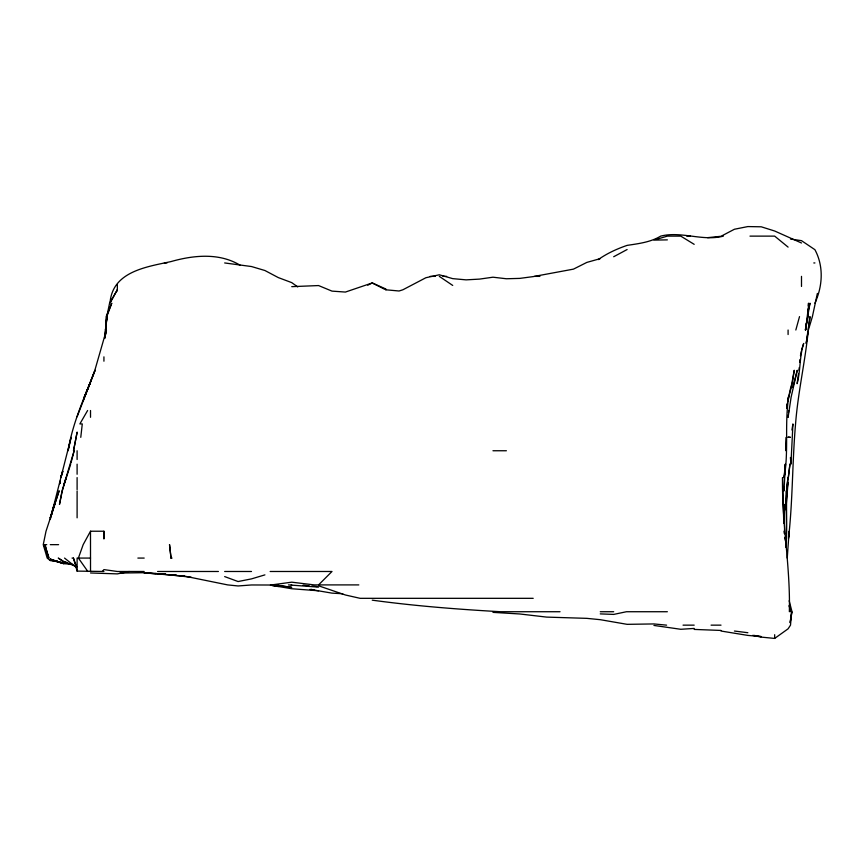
<?xml version="1.0" encoding="UTF-8"?>
<svg xmlns="http://www.w3.org/2000/svg" width="865" height="865" viewBox="0 0 865 865"><rect width="100%" height="100%" fill="white"/><g stroke="black" fill="none" stroke-linecap="round" stroke-linejoin="round"><path stroke-width="1.3" d="M786.112 490.996L785.852 508.436L786.577 495.018M105.627 334.041L106.157 316.612L111.769 303.193L107.26 315.39M789.356 611.728C790.502 566.878 781.711 522.46 782.544 477.588L783.787 523.195M784.004 486.973L783.949 490.996L785.474 464.17L784.144 477.588C789.691 446.935 782.76 414.94 791.486 384.903M785.852 547.34C787.993 524.125 784.89 500.705 788.091 477.588L786.653 487.341M784.133 521.855L784.685 504.414L784.523 533.683M808.202 308.556L805.661 330.019L806.256 323.315M808.353 305.875L808.505 303.193L808.137 316.612L805.347 330.019L809.997 303.193L808.278 310.513M104.697 338.074L106.038 326.364M785.82 509.777L788.091 482.183L786.782 490.996M784.144 477.588L784.674 470.874M784.998 466.851L785.215 464.17M106.006 325.997L105.66 330.019L107.001 316.612L104.535 338.074M106.352 321.975L106.806 316.612L106.276 321.975M787.247 558.076L789.14 531.24L788.48 537.403M788.285 415.081L788.091 417.363L791.129 397.1L797.26 370.263L792.783 387.336M788.491 412.789L788.696 410.507M798.99 370.263L799.238 367.582M799.747 362.219L800.006 359.537M106.006 324.656L105.476 330.019L105.984 327.586M80.769 437.344L82.283 423.926L79.872 423.926L87.603 410.507M786.674 408.075L787.301 403.187M787.615 400.755L788.091 397.176M786.707 407.966L787.226 404.139M787.572 401.587L792.243 383.682L794.243 370.263L791.821 383.682M798.471 373.929L797.108 383.682C800.666 370.469 799.379 356.456 803.693 343.437L801.498 350.152M790.632 619.048L790.113 622.703L792.005 611.728L789.172 600.753M790.978 616.604L791.659 611.728L790.513 625.146L788.091 628.823L774.672 638.424L761.254 637.105L752.723 635.364M788.48 538.636C792.827 500.543 792.232 462.126 795.562 423.926C797.919 392.807 805.055 362.327 808.191 331.241L806.169 343.437L809.986 316.612L808.386 330.019L812.397 316.612L817.36 293.44M791.918 430.024L792.946 423.926L790.934 464.17L790.415 457.466M105.53 334.896L106.438 330.019L94.858 370.263L83.17 400.755M800.46 355.731L801.293 351.276M59.631 483.676L60.096 481.243M107.055 315.39L109.574 303.193L117.348 289.775L110.623 302.069M50.959 516.61L71.114 437.344L68.108 450.752C72.595 422.617 84.813 396.581 95.096 370.263L77.104 416.735M70.973 462.948L74.152 450.752L62.031 490.996L59.469 504.414L62.269 490.996L66.205 477.588L63.696 485.395L65.999 478.702M51.057 516.61L54.214 504.414L50.278 517.832L59.08 490.996L50.278 517.832M110.006 303.193C112.136 271.545 146.434 266.917 171.011 261.576C193.468 255.186 219.321 252.558 240.146 265.252M795.832 330.019L799.52 316.612M50.278 519.314L50.689 517.832M62.604 471.274L60.788 477.588L62.604 471.793M66.378 477.588L70.66 464.17M61.199 476.345L62.864 471.414M814.916 303.193C822.626 286.185 823.934 266.496 814.916 249.693L801.498 240.654L790.524 239.054M54.819 504.414L46.007 531.24L43.25 544.658L47.197 558.076L50.278 560.596L61.253 562.163M89.928 383.682L84.262 397.1L90.522 382.189M102.308 571.484L103.93 569.602L117.348 571.484L144.185 571.484M318.569 584.902L331.987 571.484L270.15 571.484M598.212 259.63C606.981 253.423 616.95 248.861 627.114 245.379C638.565 243.649 650.588 242.222 660.687 236.123C681.263 230.836 702.596 241.595 723.367 236.123M613.696 256.743L627.114 249.531M367.755 285.223L372.231 282.942L385.649 288.921L385.941 289.775M600.278 258.624L586.859 262.398L573.452 269.134L533.208 276.605L519.789 278.389L506.382 278.757L492.964 277.2L479.545 279.103L466.127 279.86L452.719 278.638L439.301 274.789L425.894 277.73L402.906 289.775L399.057 290.997L385.649 289.775L385.649 288.921M264.917 574.879L251.499 578.88L238.08 581.54L224.662 576.587M129.285 571.484L117.348 573.884L90.522 572.976M707.592 237.659L721.01 236.286L734.428 229.247L747.847 226.576L761.254 226.803L774.672 231.009L801.498 243M271.718 584.902L291.743 582.177L314.233 584.902L358.813 584.902M291.743 286.65L318.569 285.558L331.987 291.116L345.394 292.067L372.231 282.942L384.525 289.213M694.184 628.433L680.766 629.288L653.94 625.438M278.325 585.032L251.499 584.967L238.08 585.962L227.657 584.902L184.429 576.101L144.185 572.911M667.358 239.875L653.94 240.102L667.358 236.123L680.766 236.123L694.184 244.341M686.734 236.123L690.313 236.123M749.987 236.123L774.672 236.123L788.091 247.109M164.372 262.949L167.021 262.949M813.803 262.949L814.916 262.949M430.132 276.368L435.376 276.368M442.977 276.368L446.643 276.368M534.538 276.368L539.911 276.368M492.964 450.752L506.382 450.752M103.886 531.24L103.93 538.982L103.93 531.24L90.522 531.218M45.607 544.658L46.753 544.658M50.278 544.658L58.593 544.658M72.033 558.076L73.428 558.076L76.65 566.845M90.522 558.076L77.104 558.076L77.104 571.105L103.93 571.484M137.87 558.076L144.185 558.076M171.011 558.076L172.049 558.076L171.011 557.936L169.529 544.658L171.011 557.936M157.592 571.484L218.402 571.484M224.662 571.484L251.499 571.484M288.445 584.902L318.569 587.119M533.208 598.321L360.11 598.321L345.394 594.99L318.569 585.8M560.033 611.728L500.597 611.728C457.736 609.306 414.811 605.976 372.231 600.159M600.278 611.728L613.696 611.728M667.358 611.728L626.465 611.728L613.696 614.409L600.278 613.89M683.047 625.146L694.184 625.146M711.073 625.146L721.01 625.146M721.01 630.444L694.184 629.417M120.03 573.062L144.185 572.706L156.251 573.873M157.592 573.982L165.637 574.274L160.274 573.895M191.133 577.215L160.036 573.863M156.251 573.387L144.185 572.835M71.741 564.175L63.696 563.699L50.278 559.093L63.696 563.602L50.278 559.839L50.278 559.039M342.713 593.758L331.987 593.13L310.038 589.389M161.614 573.906L165.637 574.155L162.955 573.917M171.011 574.793L176.374 575.236L172.351 574.847M318.569 590.784L291.743 588.741L270.399 585.14L278.325 586.546M492.964 612.366L519.789 613.977L546.626 617.102L586.859 618.356L600.278 619.686L627.114 624.335L653.94 623.935L666.591 625.146M309.183 585.832L303.096 585.183M311.865 586.07L317.228 586.557M291.181 584.902L291.743 584.956M224.662 262.949L251.499 266.539L264.917 270.518L278.325 277.6L291.743 282.628L297.755 286.921M71.741 563.861L63.696 562.931L71.006 563.829M734.428 631.039L747.847 632.715M278.325 585.659L291.743 587.378L278.325 585.324M311.259 589.519L313.692 589.898M311.259 589.433L313.692 589.833M753.934 635.386L761.254 636.608L747.847 635.407L721.01 631.028M66.129 562.023L63.696 561.45L58.247 558.076L63.696 561.882L77.104 566.662M439.301 276.368L452.719 285.439M64.551 558.076L76.066 567.267M87.841 571.484L78.391 558.076L83.17 544.658L90.49 531.24L90.522 571.484M48.678 556.855L43.942 544.658L48.808 558.076L44.948 544.658L48.624 558.076M73.428 558.076L77.104 571.105M789.237 605.673L790.383 611.728L789.345 605.651M784.09 531.24L784.458 533.683M801.498 276.368L801.498 286.445M788.091 330.019L788.091 334.539M774.672 634.705L774.672 638.424M117.348 284.347L117.348 290.824M103.93 356.856L103.93 361.202M90.522 410.507L90.522 417.298M77.104 450.752L77.104 459.499M77.104 464.17L77.104 474.258M77.104 477.588L77.104 489.612M77.104 490.996L77.104 517.832M786.296 437.344L785.971 450.752L786.382 437.344M105.108 335.382L104.86 338.074L105.098 335.382M789.95 464.17L788.091 479.48L789.95 464.17M77.104 432.273L73.525 450.752L77.104 432.273M60.236 481.243L59.739 483.676L60.215 481.243M790.383 437.344L788.091 437.193L790.383 437.344M184.429 575.895L181.737 575.679L184.429 575.895M52.711 560.477L50.278 560.023L52.711 560.488M57.598 561.385L55.155 560.931L57.598 561.407M786.123 544.658L785.009 537.338L786.123 544.658"/></g></svg>
